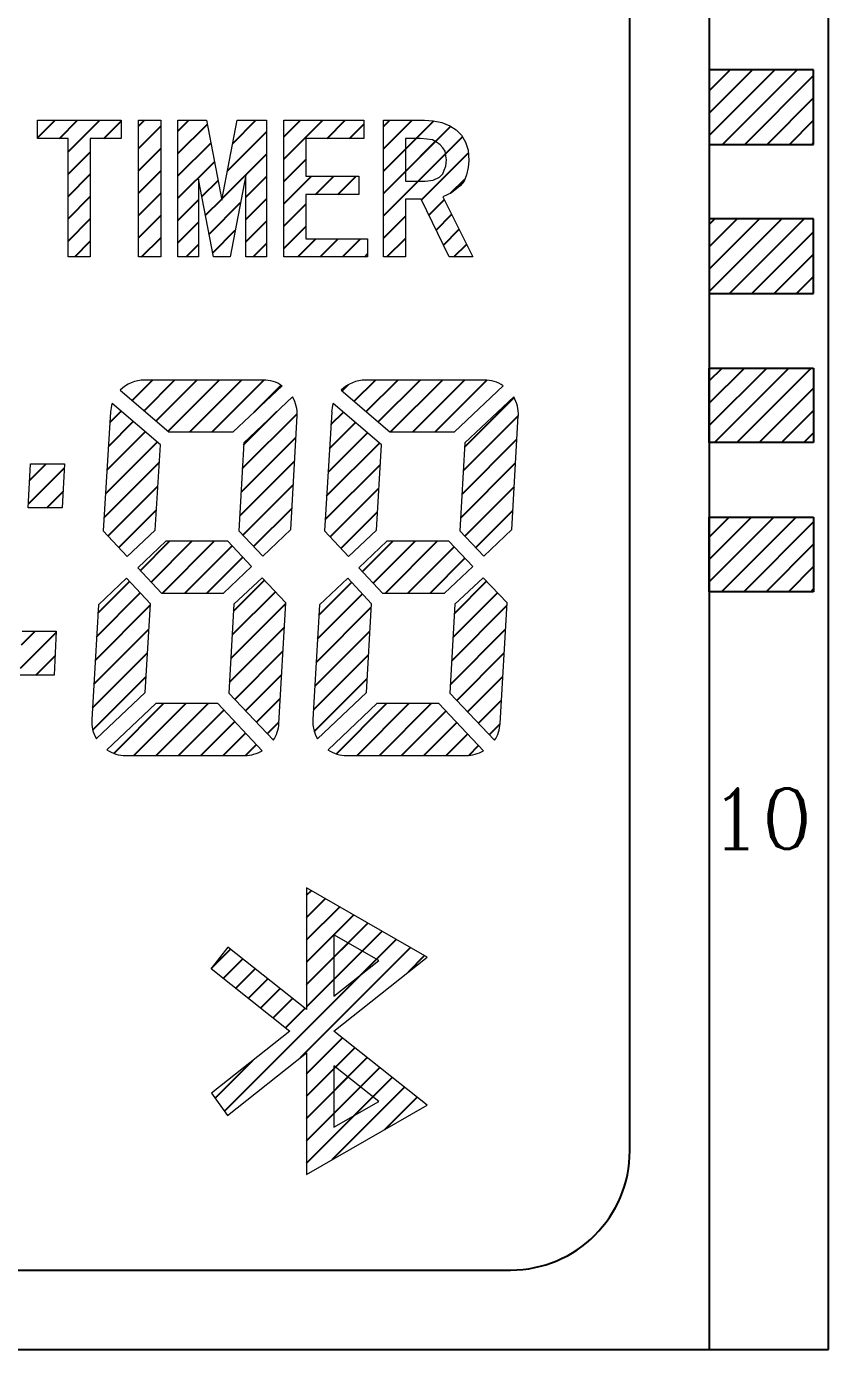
# Paper-space layout 'SW_Model_1' of a CAD drawing. Header units: millimetres. Extents: x 625 to 800, y 257 to 308.
# Drawn here: x 672.4 to 680.48, y 276.87 to 290.18 of the extents above; entities that cross this region are included whole.
import ezdxf

# ---------------------------------------------------------------- set-up
doc = ezdxf.new("R2010")
doc.units = ezdxf.units.MM
doc.layers.add('剖面线层1', color=4, linetype='Continuous')
doc.layers.add('粗实线层', color=7, linetype='Continuous', lineweight=25)
doc.styles.add('SLDTEXTSTYLE28', font='ROMANC')

psp = doc.layouts.new('SW_Model_1')

# ---------------------------------------------------------------- hatches: boundary and pattern name
at = {"layer": '剖面线层1'}
h = psp.add_hatch(dxfattribs=at)
h.set_pattern_fill('ANSI31', color=256, scale=0.05, style=0)
h.paths.add_polyline_path([(679.276, 288.993), (680.326, 288.993), (680.326, 289.743), (679.276, 289.743)], flags=0)
h = psp.add_hatch(dxfattribs=at)
h.set_pattern_fill('ANSI31', color=256, scale=0.05, style=0)
h.paths.add_polyline_path([(673.357, 289.236), (673.357, 289.054), (673.047, 289.054), (673.047, 287.861), (672.825, 287.861), (672.825, 289.054), (672.515, 289.054), (672.515, 289.236)], flags=0)
h = psp.add_hatch(dxfattribs=at)
h.set_pattern_fill('ANSI31', color=256, scale=0.05, style=0)
h.paths.add_polyline_path([(673.532, 287.861), (673.532, 289.236), (673.755, 289.236), (673.755, 287.861)], flags=0)
h = psp.add_hatch(dxfattribs=at)
h.set_pattern_fill('ANSI31', color=256, scale=0.05, style=0)
h.paths.add_polyline_path([(674.613, 287.861), (674.613, 288.684), (674.454, 287.861), (674.287, 287.861), (674.136, 288.642), (674.136, 287.861), (673.929, 287.861), (673.929, 289.236), (674.215, 289.236), (674.371, 288.432), (674.526, 289.236), (674.82, 289.236), (674.82, 287.861)], flags=0)
h = psp.add_hatch(dxfattribs=at)
h.set_pattern_fill('ANSI31', color=256, scale=0.05, style=0)
h.paths.add_polyline_path([(674.995, 287.861), (674.995, 289.236), (675.798, 289.236), (675.798, 289.054), (675.217, 289.054), (675.217, 288.672), (675.75, 288.672), (675.75, 288.489), (675.217, 288.489), (675.217, 288.044), (675.838, 288.044), (675.838, 287.861)], flags=0)
h = psp.add_hatch(dxfattribs=at)
h.set_pattern_fill('ANSI31', color=256, scale=0.05, style=0)
h.paths.add_polyline_path([(676.593, 288.465), (676.895, 287.861), (676.657, 287.861), (676.378, 288.441), (676.219, 288.441), (676.219, 287.861), (675.997, 287.861), (675.997, 289.236), (676.41, 289.236), (676.498, 289.229), (676.585, 289.213), (676.665, 289.181), (676.728, 289.141), (676.784, 289.085), (676.824, 289.014), (676.848, 288.934), (676.856, 288.831), (676.848, 288.759), (676.832, 288.688), (676.808, 288.624), (676.768, 288.576), (676.681, 288.505)], flags=0)
h = psp.add_hatch(dxfattribs=at)
h.set_pattern_fill('ANSI31', color=256, scale=0.05, style=0)
h.paths.add_polyline_path([(676.625, 288.775), (676.633, 288.839), (676.625, 288.879), (676.617, 288.926), (676.593, 288.958), (676.569, 288.99), (676.53, 289.014), (676.49, 289.038), (676.434, 289.046), (676.37, 289.054), (676.219, 289.054), (676.219, 288.624), (676.418, 288.624), (676.498, 288.632), (676.561, 288.664), (676.593, 288.696), (676.609, 288.735)], flags=0)
h = psp.add_hatch(dxfattribs=at)
h.set_pattern_fill('ANSI31', color=256, scale=0.05, style=0)
h.paths.add_polyline_path([(679.276, 287.493), (680.326, 287.493), (680.326, 288.243), (679.276, 288.243)], flags=0)
h = psp.add_hatch(dxfattribs=at)
h.set_pattern_fill('ANSI31', color=256, scale=0.05, style=0)
h.paths.add_polyline_path([(680.326, 285.993), (680.326, 286.743), (679.276, 286.743), (679.276, 285.993)], flags=0)
h = psp.add_hatch(dxfattribs=at)
h.set_pattern_fill('ANSI31', color=256, scale=0.05, style=0)
edge = h.paths.add_edge_path(flags=0)
edge.add_arc((674.787, 286.28), 0.342, 56.3964, 90)
edge.add_line((674.787, 286.622), (673.592, 286.622))
edge.add_arc((673.592, 286.28), 0.342, 90, 135.5345)
edge.add_line((673.347, 286.52), (673.837, 286.1))
edge.add_line((673.837, 286.1), (674.485, 286.1))
edge.add_line((674.485, 286.1), (674.976, 286.565))
h = psp.add_hatch(dxfattribs=at)
h.set_pattern_fill('ANSI31', color=256, scale=0.05, style=0)
edge = h.paths.add_edge_path(flags=0)
edge.add_arc((677.013, 286.28), 0.342, 56.3964, 90)
edge.add_line((677.013, 286.622), (675.817, 286.622))
edge.add_arc((675.817, 286.28), 0.342, 90, 135.5345)
edge.add_line((675.573, 286.52), (676.062, 286.1))
edge.add_line((676.062, 286.1), (676.711, 286.1))
edge.add_line((676.711, 286.1), (677.202, 286.565))
h = psp.add_hatch(dxfattribs=at)
h.set_pattern_fill('ANSI31', color=256, scale=0.05, style=0)
edge = h.paths.add_edge_path(flags=0)
edge.add_line((673.177, 285.105), (673.419, 284.847))
edge.add_line((673.419, 284.847), (673.7, 285.112))
edge.add_line((673.7, 285.112), (673.753, 285.97))
edge.add_line((673.753, 285.97), (673.266, 286.386))
edge.add_arc((673.592, 286.28), 0.342, 161.8929, 176.5067)
edge.add_line((673.25, 286.301), (673.177, 285.105))
h = psp.add_hatch(dxfattribs=at)
h.set_pattern_fill('ANSI31', color=256, scale=0.05, style=0)
edge = h.paths.add_edge_path(flags=0)
edge.add_line((675.082, 286.453), (674.591, 285.989))
edge.add_line((674.591, 285.989), (674.542, 285.105))
edge.add_line((674.542, 285.105), (674.782, 284.851))
edge.add_line((674.782, 284.851), (675.065, 285.119))
edge.add_line((675.065, 285.119), (675.129, 286.261))
edge.add_arc((674.787, 286.28), 0.342, 356.7952, 390.3906)
h = psp.add_hatch(dxfattribs=at)
h.set_pattern_fill('ANSI31', color=256, scale=0.05, style=0)
edge = h.paths.add_edge_path(flags=0)
edge.add_line((675.403, 285.105), (675.644, 284.847))
edge.add_line((675.644, 284.847), (675.926, 285.112))
edge.add_line((675.926, 285.112), (675.978, 285.97))
edge.add_line((675.978, 285.97), (675.492, 286.386))
edge.add_arc((675.817, 286.28), 0.342, 161.8929, 176.5067)
edge.add_line((675.476, 286.301), (675.403, 285.105))
h = psp.add_hatch(dxfattribs=at)
h.set_pattern_fill('ANSI31', color=256, scale=0.05, style=0)
edge = h.paths.add_edge_path(flags=0)
edge.add_line((677.308, 286.453), (676.817, 285.989))
edge.add_line((676.817, 285.989), (676.767, 285.105))
edge.add_line((676.767, 285.105), (677.007, 284.851))
edge.add_line((677.007, 284.851), (677.29, 285.119))
edge.add_line((677.29, 285.119), (677.354, 286.261))
edge.add_arc((677.013, 286.28), 0.342, 356.7952, 390.3906)
h = psp.add_hatch(dxfattribs=at)
h.set_pattern_fill('ANSI31', color=256, scale=0.05, style=0)
h.paths.add_polyline_path([(672.423, 285.336), (672.444, 285.778), (672.787, 285.778), (672.765, 285.336)], flags=0)
h = psp.add_hatch(dxfattribs=at)
h.set_pattern_fill('ANSI31', color=256, scale=0.05, style=0)
h.paths.add_polyline_path([(680.326, 284.493), (680.326, 285.243), (679.276, 285.243), (679.276, 284.493)], flags=0)
h = psp.add_hatch(dxfattribs=at)
h.set_pattern_fill('ANSI31', color=256, scale=0.05, style=0)
h.paths.add_polyline_path([(673.806, 285), (673.524, 284.734), (673.763, 284.478), (674.386, 284.478), (674.67, 284.746), (674.43, 285)], flags=0)
h = psp.add_hatch(dxfattribs=at)
h.set_pattern_fill('ANSI31', color=256, scale=0.05, style=0)
h.paths.add_polyline_path([(676.031, 285), (675.749, 284.734), (675.988, 284.478), (676.612, 284.478), (676.895, 284.746), (676.655, 285)], flags=0)
h = psp.add_hatch(dxfattribs=at)
h.set_pattern_fill('ANSI31', color=256, scale=0.05, style=0)
edge = h.paths.add_edge_path(flags=0)
edge.add_line((673.107, 283.014), (673.599, 283.479))
edge.add_line((673.599, 283.479), (673.651, 284.372))
edge.add_line((673.651, 284.372), (673.412, 284.629))
edge.add_line((673.412, 284.629), (673.128, 284.362))
edge.add_line((673.128, 284.362), (673.061, 283.207))
edge.add_arc((673.403, 283.187), 0.342, 176.6741, 210.3342)
h = psp.add_hatch(dxfattribs=at)
h.set_pattern_fill('ANSI31', color=256, scale=0.05, style=0)
edge = h.paths.add_edge_path(flags=0)
edge.add_line((674.492, 284.366), (674.441, 283.472))
edge.add_line((674.441, 283.472), (674.889, 282.998))
edge.add_arc((674.604, 283.187), 0.342, 326.363, 356.7203)
edge.add_line((674.945, 283.167), (675.015, 284.381))
edge.add_line((675.015, 284.381), (674.775, 284.634))
edge.add_line((674.775, 284.634), (674.492, 284.366))
h = psp.add_hatch(dxfattribs=at)
h.set_pattern_fill('ANSI31', color=256, scale=0.05, style=0)
edge = h.paths.add_edge_path(flags=0)
edge.add_line((675.333, 283.014), (675.825, 283.479))
edge.add_line((675.825, 283.479), (675.877, 284.372))
edge.add_line((675.877, 284.372), (675.637, 284.629))
edge.add_line((675.637, 284.629), (675.354, 284.362))
edge.add_line((675.354, 284.362), (675.287, 283.207))
edge.add_arc((675.628, 283.187), 0.342, 176.6741, 210.3342)
h = psp.add_hatch(dxfattribs=at)
h.set_pattern_fill('ANSI31', color=256, scale=0.05, style=0)
edge = h.paths.add_edge_path(flags=0)
edge.add_line((676.717, 284.366), (676.666, 283.472))
edge.add_line((676.666, 283.472), (677.114, 282.998))
edge.add_arc((676.83, 283.187), 0.342, 326.363, 356.7203)
edge.add_line((677.171, 283.167), (677.241, 284.381))
edge.add_line((677.241, 284.381), (677.001, 284.634))
edge.add_line((677.001, 284.634), (676.717, 284.366))
h = psp.add_hatch(dxfattribs=at)
h.set_pattern_fill('ANSI31', color=256, scale=0.05, style=0)
h.paths.add_polyline_path([(672.34, 283.653), (672.361, 284.095), (672.704, 284.095), (672.682, 283.653)], flags=0)
h = psp.add_hatch(dxfattribs=at)
h.set_pattern_fill('ANSI31', color=256, scale=0.05, style=0)
edge = h.paths.add_edge_path(flags=0)
edge.add_line((674.329, 283.367), (673.705, 283.367))
edge.add_line((673.705, 283.367), (673.213, 282.902))
edge.add_arc((673.403, 283.187), 0.342, 236.34, 270)
edge.add_line((673.403, 282.845), (674.604, 282.845))
edge.add_arc((674.604, 283.187), 0.342, 270, 300.3573)
edge.add_line((674.777, 282.892), (674.329, 283.367))
h = psp.add_hatch(dxfattribs=at)
h.set_pattern_fill('ANSI31', color=256, scale=0.05, style=0)
edge = h.paths.add_edge_path(flags=0)
edge.add_line((676.554, 283.367), (675.931, 283.367))
edge.add_line((675.931, 283.367), (675.439, 282.902))
edge.add_arc((675.628, 283.187), 0.342, 236.34, 270)
edge.add_line((675.628, 282.845), (676.83, 282.845))
edge.add_arc((676.83, 283.187), 0.342, 270, 300.3573)
edge.add_line((677.003, 282.892), (676.554, 283.367))
h = psp.add_hatch(dxfattribs=at)
h.set_pattern_fill('ANSI31', color=256, scale=0.05, style=0)
h.paths.add_polyline_path([(675.056, 280.073), (674.268, 279.447), (674.428, 279.224), (675.223, 279.855), (675.223, 278.63), (676.436, 279.328), (675.497, 280.073), (676.436, 280.817), (675.223, 281.515), (675.223, 280.29), (674.432, 280.917), (674.262, 280.703)], flags=0)
h = psp.add_hatch(dxfattribs=at)
h.set_pattern_fill('ANSI31', color=256, scale=0.05, style=0)
h.paths.add_polyline_path([(675.949, 280.781), (675.497, 281.041), (675.497, 280.422)], flags=0)
h = psp.add_hatch(dxfattribs=at)
h.set_pattern_fill('ANSI31', color=256, scale=0.05, style=0)
h.paths.add_polyline_path([(675.497, 279.723), (675.497, 279.104), (675.949, 279.364)], flags=0)

# ---------------------------------------------------------------- linework, layer by layer
at = {"color": 7, "linetype": 'Continuous', "lineweight": 25}
for p, q in [((679.276, 304.868), (679.276, 276.868)), ((680.476, 276.868), (680.476, 304.868)), ((678.476, 278.868), (678.476, 302.868)), ((667.676, 277.668), (677.276, 277.668)), ((664.476, 276.868), (680.476, 276.868)), ((679.276, 276.868), (680.476, 276.868))]:
    psp.add_line(p, q, dxfattribs=at)
at = {"color": 7, "linetype": 'Continuous', "lineweight": 18}
for p, q in [((680.326, 289.743), (679.276, 289.743)), ((679.276, 289.743), (679.276, 288.993)), ((680.326, 288.993), (680.326, 289.743)), ((672.515, 289.054), (672.515, 289.236)), ((672.515, 289.236), (673.357, 289.236)), ((672.515, 289.054), (672.515, 289.236)), ((672.515, 289.236), (673.357, 289.236)), ((673.357, 289.236), (673.357, 289.054)), ((673.357, 289.236), (673.357, 289.054)), ((673.532, 289.236), (673.755, 289.236)), ((673.532, 287.861), (673.532, 289.236)), ((673.532, 289.236), (673.755, 289.236)), ((673.532, 287.861), (673.532, 289.236)), ((673.755, 289.236), (673.755, 287.861)), ((673.755, 289.236), (673.755, 287.861)), ((673.929, 287.861), (673.929, 289.236)), ((673.929, 289.236), (674.215, 289.236)), ((673.929, 287.861), (673.929, 289.236)), ((673.929, 289.236), (674.215, 289.236)), ((674.215, 289.236), (674.371, 288.432)), ((674.215, 289.236), (674.371, 288.432)), ((674.371, 288.432), (674.526, 289.236)), ((674.371, 288.432), (674.526, 289.236)), ((674.526, 289.236), (674.82, 289.236)), ((674.526, 289.236), (674.82, 289.236)), ((674.82, 289.236), (674.82, 287.861)), ((674.82, 289.236), (674.82, 287.861)), ((674.995, 289.236), (675.798, 289.236)), ((674.995, 287.861), (674.995, 289.236)), ((674.995, 289.236), (675.798, 289.236)), ((674.995, 287.861), (674.995, 289.236)), ((675.798, 289.236), (675.798, 289.054)), ((675.798, 289.236), (675.798, 289.054)), ((675.997, 287.861), (675.997, 289.236)), ((675.997, 289.236), (676.41, 289.236)), ((675.997, 287.861), (675.997, 289.236)), ((675.997, 289.236), (676.41, 289.236)), ((676.41, 289.236), (676.498, 289.229)), ((676.41, 289.236), (676.498, 289.229)), ((676.498, 289.229), (676.585, 289.213)), ((676.498, 289.229), (676.585, 289.213)), ((676.585, 289.213), (676.665, 289.181)), ((676.585, 289.213), (676.665, 289.181)), ((676.665, 289.181), (676.728, 289.141)), ((676.665, 289.181), (676.728, 289.141)), ((676.728, 289.141), (676.784, 289.085)), ((676.728, 289.141), (676.784, 289.085)), ((672.825, 289.054), (672.515, 289.054)), ((672.825, 289.054), (672.515, 289.054)), ((672.825, 287.861), (672.825, 289.054)), ((672.825, 287.861), (672.825, 289.054)), ((673.357, 289.054), (673.047, 289.054)), ((673.047, 289.054), (673.047, 287.861)), ((673.357, 289.054), (673.047, 289.054)), ((673.047, 289.054), (673.047, 287.861)), ((675.798, 289.054), (675.217, 289.054)), ((675.217, 289.054), (675.217, 288.672)), ((675.798, 289.054), (675.217, 289.054)), ((675.217, 289.054), (675.217, 288.672)), ((676.37, 289.054), (676.219, 289.054)), ((676.219, 289.054), (676.219, 288.624)), ((676.37, 289.054), (676.219, 289.054)), ((676.219, 289.054), (676.219, 288.624)), ((676.434, 289.046), (676.37, 289.054)), ((676.434, 289.046), (676.37, 289.054)), ((676.49, 289.038), (676.434, 289.046)), ((676.49, 289.038), (676.434, 289.046)), ((676.53, 289.014), (676.49, 289.038)), ((676.53, 289.014), (676.49, 289.038)), ((676.569, 288.99), (676.53, 289.014)), ((676.569, 288.99), (676.53, 289.014)), ((676.593, 288.958), (676.569, 288.99)), ((676.593, 288.958), (676.569, 288.99)), ((676.784, 289.085), (676.824, 289.014)), ((676.784, 289.085), (676.824, 289.014)), ((676.824, 289.014), (676.848, 288.934)), ((676.824, 289.014), (676.848, 288.934)), ((679.276, 288.993), (680.326, 288.993)), ((676.617, 288.926), (676.593, 288.958)), ((676.617, 288.926), (676.593, 288.958)), ((676.625, 288.879), (676.617, 288.926)), ((676.625, 288.879), (676.617, 288.926)), ((676.633, 288.839), (676.625, 288.879)), ((676.633, 288.839), (676.625, 288.879)), ((676.848, 288.934), (676.856, 288.831)), ((676.848, 288.934), (676.856, 288.831)), ((676.593, 288.696), (676.609, 288.735)), ((676.593, 288.696), (676.609, 288.735)), ((676.609, 288.735), (676.625, 288.775)), ((676.609, 288.735), (676.625, 288.775)), ((676.625, 288.775), (676.633, 288.839)), ((676.625, 288.775), (676.633, 288.839)), ((676.848, 288.759), (676.832, 288.688)), ((676.848, 288.759), (676.832, 288.688)), ((676.856, 288.831), (676.848, 288.759)), ((676.856, 288.831), (676.848, 288.759)), ((674.287, 287.861), (674.136, 288.642)), ((674.136, 288.642), (674.136, 287.861)), ((674.287, 287.861), (674.136, 288.642)), ((674.136, 288.642), (674.136, 287.861)), ((674.613, 288.684), (674.454, 287.861)), ((674.613, 288.684), (674.454, 287.861)), ((674.613, 287.861), (674.613, 288.684)), ((674.613, 287.861), (674.613, 288.684)), ((675.217, 288.672), (675.75, 288.672)), ((675.217, 288.672), (675.75, 288.672)), ((675.75, 288.672), (675.75, 288.489)), ((675.75, 288.672), (675.75, 288.489)), ((676.219, 288.624), (676.418, 288.624)), ((676.219, 288.624), (676.418, 288.624)), ((676.418, 288.624), (676.498, 288.632)), ((676.418, 288.624), (676.498, 288.632)), ((676.498, 288.632), (676.561, 288.664)), ((676.498, 288.632), (676.561, 288.664)), ((676.561, 288.664), (676.593, 288.696)), ((676.561, 288.664), (676.593, 288.696)), ((676.808, 288.624), (676.768, 288.576)), ((676.808, 288.624), (676.768, 288.576)), ((676.832, 288.688), (676.808, 288.624)), ((676.832, 288.688), (676.808, 288.624)), ((675.75, 288.489), (675.217, 288.489)), ((675.217, 288.489), (675.217, 288.044)), ((675.75, 288.489), (675.217, 288.489)), ((675.217, 288.489), (675.217, 288.044)), ((676.681, 288.505), (676.593, 288.465)), ((676.681, 288.505), (676.593, 288.465)), ((676.593, 288.465), (676.895, 287.861)), ((676.593, 288.465), (676.895, 287.861)), ((676.768, 288.576), (676.681, 288.505)), ((676.768, 288.576), (676.681, 288.505)), ((676.378, 288.441), (676.219, 288.441)), ((676.219, 288.441), (676.219, 287.861)), ((676.378, 288.441), (676.219, 288.441)), ((676.219, 288.441), (676.219, 287.861)), ((676.657, 287.861), (676.378, 288.441)), ((676.657, 287.861), (676.378, 288.441)), ((680.326, 288.243), (679.276, 288.243)), ((679.276, 288.243), (679.276, 287.493)), ((680.326, 287.493), (680.326, 288.243)), ((675.217, 288.044), (675.838, 288.044)), ((675.217, 288.044), (675.838, 288.044)), ((675.838, 288.044), (675.838, 287.861)), ((675.838, 288.044), (675.838, 287.861)), ((673.047, 287.861), (672.825, 287.861)), ((673.047, 287.861), (672.825, 287.861)), ((673.755, 287.861), (673.532, 287.861)), ((673.755, 287.861), (673.532, 287.861)), ((674.136, 287.861), (673.929, 287.861)), ((674.136, 287.861), (673.929, 287.861)), ((674.454, 287.861), (674.287, 287.861)), ((674.454, 287.861), (674.287, 287.861)), ((674.82, 287.861), (674.613, 287.861)), ((674.82, 287.861), (674.613, 287.861)), ((675.838, 287.861), (674.995, 287.861)), ((675.838, 287.861), (674.995, 287.861)), ((676.219, 287.861), (675.997, 287.861)), ((676.219, 287.861), (675.997, 287.861)), ((676.895, 287.861), (676.657, 287.861)), ((676.895, 287.861), (676.657, 287.861)), ((679.276, 287.493), (680.326, 287.493)), ((679.276, 285.993), (679.276, 286.743)), ((679.276, 286.743), (680.326, 286.743)), ((680.326, 286.743), (680.326, 285.993)), ((674.787, 286.622), (673.592, 286.622)), ((674.787, 286.622), (673.592, 286.622)), ((677.013, 286.622), (675.817, 286.622)), ((677.013, 286.622), (675.817, 286.622)), ((673.347, 286.52), (673.837, 286.1)), ((673.347, 286.52), (673.837, 286.1)), ((674.485, 286.1), (674.976, 286.565)), ((674.485, 286.1), (674.976, 286.565)), ((675.573, 286.52), (676.062, 286.1)), ((675.573, 286.52), (676.062, 286.1)), ((676.711, 286.1), (677.202, 286.565)), ((676.711, 286.1), (677.202, 286.565)), ((673.753, 285.97), (673.266, 286.386)), ((673.753, 285.97), (673.266, 286.386)), ((675.082, 286.453), (674.591, 285.989)), ((675.082, 286.453), (674.591, 285.989)), ((675.978, 285.97), (675.492, 286.386)), ((675.978, 285.97), (675.492, 286.386)), ((677.308, 286.453), (676.817, 285.989)), ((677.308, 286.453), (676.817, 285.989)), ((673.25, 286.301), (673.177, 285.105)), ((673.25, 286.301), (673.177, 285.105)), ((675.065, 285.119), (675.129, 286.261)), ((675.065, 285.119), (675.129, 286.261)), ((675.476, 286.301), (675.403, 285.105)), ((675.476, 286.301), (675.403, 285.105)), ((677.29, 285.119), (677.354, 286.261)), ((677.29, 285.119), (677.354, 286.261)), ((673.837, 286.1), (674.485, 286.1)), ((673.837, 286.1), (674.485, 286.1)), ((676.062, 286.1), (676.711, 286.1)), ((676.062, 286.1), (676.711, 286.1)), ((673.7, 285.112), (673.753, 285.97)), ((673.7, 285.112), (673.753, 285.97)), ((674.591, 285.989), (674.542, 285.105)), ((674.591, 285.989), (674.542, 285.105)), ((675.926, 285.112), (675.978, 285.97)), ((675.926, 285.112), (675.978, 285.97)), ((676.817, 285.989), (676.767, 285.105)), ((676.817, 285.989), (676.767, 285.105)), ((680.326, 285.993), (679.276, 285.993)), ((672.423, 285.336), (672.444, 285.778)), ((672.423, 285.336), (672.444, 285.778)), ((672.444, 285.778), (672.787, 285.778)), ((672.444, 285.778), (672.787, 285.778)), ((672.787, 285.778), (672.765, 285.336)), ((672.787, 285.778), (672.765, 285.336)), ((672.765, 285.336), (672.423, 285.336)), ((672.765, 285.336), (672.423, 285.336)), ((679.276, 284.493), (679.276, 285.243)), ((679.276, 285.243), (680.326, 285.243)), ((680.326, 285.243), (680.326, 284.493)), ((673.177, 285.105), (673.419, 284.847)), ((673.177, 285.105), (673.419, 284.847)), ((673.419, 284.847), (673.7, 285.112)), ((673.419, 284.847), (673.7, 285.112)), ((673.806, 285), (673.524, 284.734)), ((673.806, 285), (673.524, 284.734)), ((674.43, 285), (673.806, 285)), ((674.43, 285), (673.806, 285)), ((674.67, 284.746), (674.43, 285)), ((674.67, 284.746), (674.43, 285)), ((674.542, 285.105), (674.782, 284.851)), ((674.542, 285.105), (674.782, 284.851)), ((674.782, 284.851), (675.065, 285.119)), ((674.782, 284.851), (675.065, 285.119)), ((675.403, 285.105), (675.644, 284.847)), ((675.403, 285.105), (675.644, 284.847)), ((675.644, 284.847), (675.926, 285.112)), ((675.644, 284.847), (675.926, 285.112)), ((676.031, 285), (675.749, 284.734)), ((676.031, 285), (675.749, 284.734)), ((676.655, 285), (676.031, 285)), ((676.655, 285), (676.031, 285)), ((676.895, 284.746), (676.655, 285)), ((676.895, 284.746), (676.655, 285)), ((676.767, 285.105), (677.007, 284.851)), ((676.767, 285.105), (677.007, 284.851)), ((677.007, 284.851), (677.29, 285.119)), ((677.007, 284.851), (677.29, 285.119)), ((673.524, 284.734), (673.763, 284.478)), ((673.524, 284.734), (673.763, 284.478)), ((674.386, 284.478), (674.67, 284.746)), ((674.386, 284.478), (674.67, 284.746)), ((675.749, 284.734), (675.988, 284.478)), ((675.749, 284.734), (675.988, 284.478)), ((676.612, 284.478), (676.895, 284.746)), ((676.612, 284.478), (676.895, 284.746)), ((673.412, 284.629), (673.128, 284.362)), ((673.412, 284.629), (673.128, 284.362)), ((673.651, 284.372), (673.412, 284.629)), ((673.651, 284.372), (673.412, 284.629)), ((674.775, 284.634), (674.492, 284.366)), ((674.775, 284.634), (674.492, 284.366)), ((675.015, 284.381), (674.775, 284.634)), ((675.015, 284.381), (674.775, 284.634)), ((675.637, 284.629), (675.354, 284.362)), ((675.637, 284.629), (675.354, 284.362)), ((675.877, 284.372), (675.637, 284.629)), ((675.877, 284.372), (675.637, 284.629)), ((677.001, 284.634), (676.717, 284.366)), ((677.001, 284.634), (676.717, 284.366)), ((677.241, 284.381), (677.001, 284.634)), ((677.241, 284.381), (677.001, 284.634)), ((673.763, 284.478), (674.386, 284.478)), ((673.763, 284.478), (674.386, 284.478)), ((675.988, 284.478), (676.612, 284.478)), ((675.988, 284.478), (676.612, 284.478)), ((680.326, 284.493), (679.276, 284.493)), ((673.128, 284.362), (673.061, 283.207)), ((673.128, 284.362), (673.061, 283.207)), ((673.599, 283.479), (673.651, 284.372)), ((673.599, 283.479), (673.651, 284.372)), ((674.492, 284.366), (674.441, 283.472)), ((674.492, 284.366), (674.441, 283.472)), ((674.945, 283.167), (675.015, 284.381)), ((674.945, 283.167), (675.015, 284.381)), ((675.354, 284.362), (675.287, 283.207)), ((675.354, 284.362), (675.287, 283.207)), ((675.825, 283.479), (675.877, 284.372)), ((675.825, 283.479), (675.877, 284.372)), ((676.717, 284.366), (676.666, 283.472)), ((676.717, 284.366), (676.666, 283.472)), ((677.171, 283.167), (677.241, 284.381)), ((677.171, 283.167), (677.241, 284.381)), ((672.361, 284.095), (672.704, 284.095)), ((672.361, 284.095), (672.704, 284.095)), ((672.704, 284.095), (672.682, 283.653)), ((672.704, 284.095), (672.682, 283.653)), ((672.682, 283.653), (672.34, 283.653)), ((672.682, 283.653), (672.34, 283.653)), ((673.107, 283.014), (673.599, 283.479)), ((673.107, 283.014), (673.599, 283.479)), ((674.441, 283.472), (674.889, 282.998)), ((674.441, 283.472), (674.889, 282.998)), ((675.333, 283.014), (675.825, 283.479)), ((675.333, 283.014), (675.825, 283.479)), ((676.666, 283.472), (677.114, 282.998)), ((676.666, 283.472), (677.114, 282.998)), ((673.705, 283.367), (673.213, 282.902)), ((673.705, 283.367), (673.213, 282.902)), ((674.329, 283.367), (673.705, 283.367)), ((674.329, 283.367), (673.705, 283.367)), ((674.777, 282.892), (674.329, 283.367)), ((674.777, 282.892), (674.329, 283.367)), ((675.931, 283.367), (675.439, 282.902)), ((675.931, 283.367), (675.439, 282.902)), ((676.554, 283.367), (675.931, 283.367)), ((676.554, 283.367), (675.931, 283.367)), ((677.003, 282.892), (676.554, 283.367)), ((677.003, 282.892), (676.554, 283.367)), ((673.403, 282.845), (674.604, 282.845)), ((673.403, 282.845), (674.604, 282.845)), ((675.628, 282.845), (676.83, 282.845)), ((675.628, 282.845), (676.83, 282.845)), ((676.436, 280.817), (675.223, 281.515)), ((675.223, 281.515), (675.223, 280.29)), ((676.436, 280.817), (675.223, 281.515)), ((675.223, 281.515), (675.223, 280.29)), ((675.497, 281.041), (675.497, 280.422)), ((675.949, 280.781), (675.497, 281.041)), ((675.497, 281.041), (675.497, 280.422)), ((675.949, 280.781), (675.497, 281.041)), ((674.432, 280.917), (674.262, 280.703)), ((674.432, 280.917), (674.262, 280.703)), ((675.223, 280.29), (674.432, 280.917)), ((675.223, 280.29), (674.432, 280.917)), ((675.497, 280.073), (676.436, 280.817)), ((675.497, 280.073), (676.436, 280.817)), ((675.497, 280.422), (675.949, 280.781)), ((675.497, 280.422), (675.949, 280.781)), ((674.262, 280.703), (675.056, 280.073)), ((674.262, 280.703), (675.056, 280.073)), ((675.056, 280.073), (674.268, 279.447)), ((675.056, 280.073), (674.268, 279.447)), ((676.436, 279.328), (675.497, 280.073)), ((676.436, 279.328), (675.497, 280.073)), ((674.428, 279.224), (675.223, 279.855)), ((674.428, 279.224), (675.223, 279.855)), ((675.223, 279.855), (675.223, 278.63)), ((675.223, 279.855), (675.223, 278.63)), ((675.949, 279.364), (675.497, 279.723)), ((675.497, 279.723), (675.497, 279.104)), ((675.949, 279.364), (675.497, 279.723)), ((675.497, 279.723), (675.497, 279.104)), ((674.268, 279.447), (674.428, 279.224)), ((674.268, 279.447), (674.428, 279.224)), ((675.223, 278.63), (676.436, 279.328)), ((675.223, 278.63), (676.436, 279.328)), ((675.497, 279.104), (675.949, 279.364)), ((675.497, 279.104), (675.949, 279.364))]:
    psp.add_line(p, q, dxfattribs=at)
at = {"color": 179, "linetype": 'Continuous', "lineweight": 25}
for p, q in [((680.326, 289.743), (679.276, 289.743)), ((679.276, 289.743), (679.276, 288.993)), ((680.326, 288.993), (680.326, 289.743)), ((679.276, 288.993), (680.326, 288.993)), ((680.326, 288.243), (679.276, 288.243)), ((679.276, 288.243), (679.276, 287.493)), ((680.326, 287.493), (680.326, 288.243)), ((679.276, 287.493), (680.326, 287.493)), ((679.276, 285.993), (679.276, 286.743)), ((679.276, 286.743), (680.326, 286.743)), ((680.326, 286.743), (680.326, 285.993)), ((680.326, 285.993), (679.276, 285.993)), ((679.276, 284.493), (679.276, 285.243)), ((679.276, 285.243), (680.326, 285.243)), ((680.326, 285.243), (680.326, 284.493)), ((680.326, 284.493), (679.276, 284.493))]:
    psp.add_line(p, q, dxfattribs=at)
at = {"color": 7, "linetype": 'Continuous', "lineweight": 18}
for centre, start, end in [((673.592, 286.28), 90, 135.5345), ((673.592, 286.28), 90, 135.5345), ((674.787, 286.28), 56.3964, 90), ((674.787, 286.28), 56.3964, 90), ((675.817, 286.28), 90, 135.5345), ((675.817, 286.28), 90, 135.5345), ((677.013, 286.28), 56.3964, 90), ((677.013, 286.28), 56.3964, 90), ((673.592, 286.28), 161.8929, 176.5067), ((673.592, 286.28), 161.8929, 176.5067), ((674.787, 286.28), 356.7952, 30.3906), ((674.787, 286.28), 356.7952, 30.3906), ((675.817, 286.28), 161.8929, 176.5067), ((675.817, 286.28), 161.8929, 176.5067), ((677.013, 286.28), 356.7952, 30.3906), ((677.013, 286.28), 356.7952, 30.3906), ((673.403, 283.187), 176.6741, 210.3342), ((673.403, 283.187), 176.6741, 210.3342), ((674.604, 283.187), 326.363, 356.7203), ((674.604, 283.187), 326.363, 356.7203), ((675.628, 283.187), 176.6741, 210.3342), ((675.628, 283.187), 176.6741, 210.3342), ((676.83, 283.187), 326.363, 356.7203), ((676.83, 283.187), 326.363, 356.7203), ((673.403, 283.187), 236.34, 270), ((673.403, 283.187), 236.34, 270), ((674.604, 283.187), 270, 300.3573), ((674.604, 283.187), 270, 300.3573), ((675.628, 283.187), 236.34, 270), ((675.628, 283.187), 236.34, 270), ((676.83, 283.187), 270, 300.3573), ((676.83, 283.187), 270, 300.3573)]:
    psp.add_arc(centre, 0.342, start, end, dxfattribs=at)
at = {"color": 7, "linetype": 'Continuous', "lineweight": 25}
psp.add_arc((677.276, 278.868), 1.2, 270, 0, dxfattribs=at)

# ---------------------------------------------------------------- texts
at = {"layer": '粗实线层', "insert": (679.276, 282.514), "char_height": 0.608, "attachment_point": 1, "style": 'SLDTEXTSTYLE28'}
psp.add_mtext('10', dxfattribs=at)

doc.saveas('drawing.dxf')
